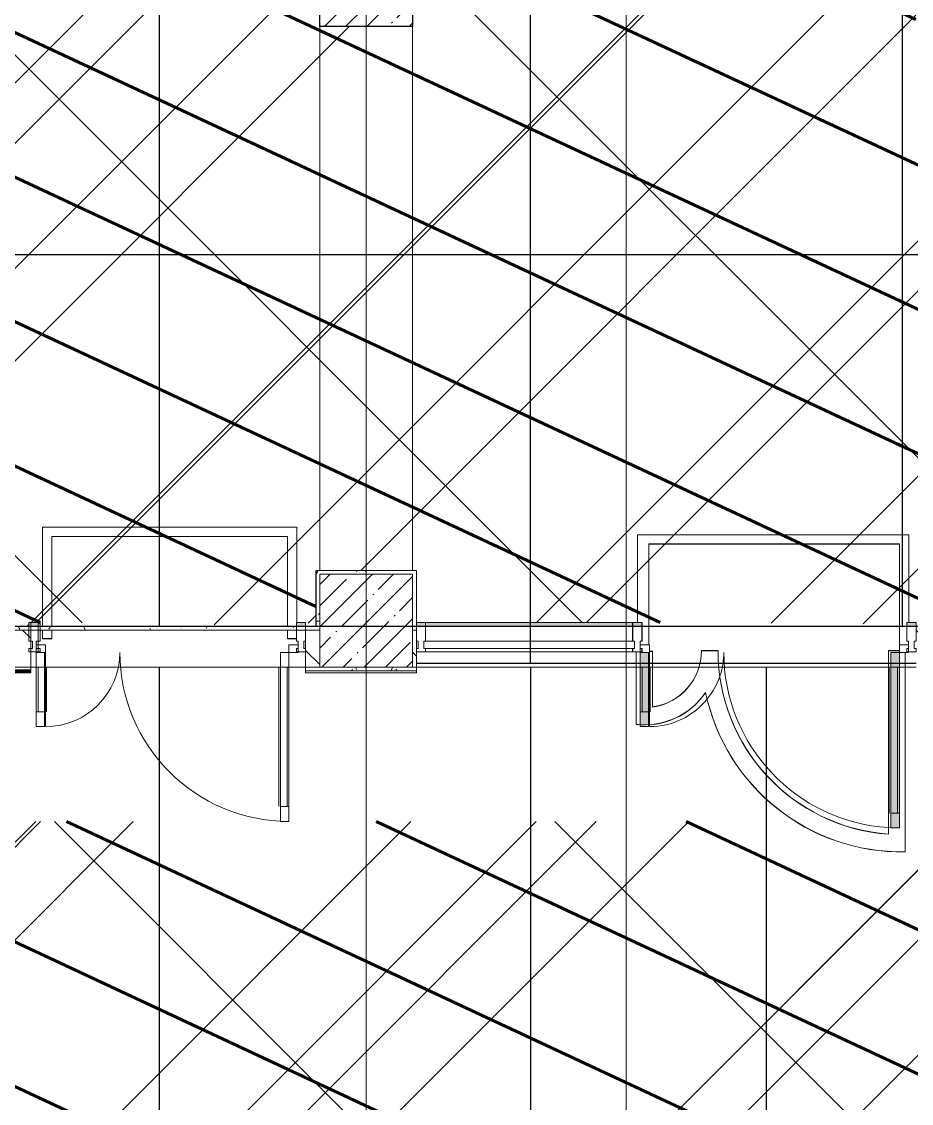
# Model space of a CAD drawing. Header units: millimetres. Extents: x -164500 to 426394, y -51911 to 102118.
# Drawn here: x 217477 to 222267, y 9351 to 15174 of the extents above; entities that cross this region are included whole.
import ezdxf

# ---------------------------------------------------------------- set-up
doc = ezdxf.new("R2010")
doc.units = ezdxf.units.MM
doc.linetypes.add('Осевая', pattern=[6350, 1270, -952.5, 3175, -952.5])
for name, color, linetype, lineweight in [('0) шлифовка', 5, 'Continuous', 60), ('1.4) Плинтус ПЛ-4', 6, 'Continuous', 60), ('5.3) Л-7 Линолеум 4 вып', 230, 'Continuous', 30), ('5.3) Линолем обрезка', 100, 'Continuous', 30), ('7.5) НЗ Линолеум Темпо ПЛЮС', 134, 'Continuous', 30), ('A-DETL-GENF', 7, 'Continuous', 9), ('A-FLOR', 7, 'Continuous', 9), ('A-GLAZ-CURT', 7, 'Continuous', 9), ('A-GLAZ-CURT-2', 7, 'Continuous', 20), ('A-GLAZ-CWMG', 7, 'Continuous', 9), ('A-GLAZ-CWMG-1', 7, 'Continuous', 20), ('A-WALL', 7, 'Continuous', 5), ('I-WALL', 7, 'Continuous', 5), ('S-COLS', 7, 'Continuous', 9), ('S-COLS-1', 7, 'Continuous', 5), ('Оси', 7, 'Continuous', 9), ('Оси-2', 7, 'Осевая', 9)]:
    doc.layers.add(name, color=color, linetype=linetype, lineweight=lineweight)
doc.layers.add('2) защита вин плитк', color=6, linetype='Continuous')
doc.layers.add('3.2.3) П-13.2', color=6, linetype='Continuous')
doc.layers.add('A-AREA-PATT-2', color=7, linetype='Continuous', lineweight=5, true_color=0xcde0ef, transparency=1)
doc.layers.add('A-FLOR-PATT-1', color=7, linetype='Continuous', lineweight=9, true_color=0xeef6ff, transparency=0.5)
for name, color, linetype, lineweight, true_color in [('A-DOOR-1', 7, 'Continuous', 5, 0xc0c0c0), ('A-DOOR-4', 7, 'Continuous', 5, 0xd7dbdf), ('A-WALL-1', 9, 'Continuous', 5, 0x808080), ('A-WALL-FNSH-1', 9, 'Continuous', 5, 0x808080)]:
    doc.layers.add(name, color=color, linetype=linetype, lineweight=lineweight, true_color=true_color)
pattern_1 = [(0, (148772.123, -0.94), (243.84, 60.96), [20.117, -162.763, 20.117, -162.763, -975.36]), (0, (148772.123, -0.94), (243.84, 60.96), [-365.76, 20.117, -345.643, 20.117, -162.763, -426.72]), (0, (148772.123, -0.94), (243.84, 60.96), [-914.4, 20.117, -101.803, 20.117, -284.683]), (120, (148863.563, 29.54), (-174.71291, 180.691634), [20.117, -162.763, 20.117, -162.763, -975.36]), (120, (148863.563, 29.54), (-174.71291, 180.691634), [-365.76, 20.117, -345.643, 20.117, -162.763, -426.72]), (120, (148863.563, 29.54), (-174.71291, 180.691634), [-914.4, 20.117, -101.803, 20.117, -284.683]), (240, (148894.043, 151.46), (-69.12709, -241.651634), [20.117, -162.763, 20.117, -162.763, -975.36]), (240, (148894.043, 151.46), (-69.12709, -241.651634), [-365.76, 20.117, -345.643, 20.117, -162.763, -426.72]), (240, (148894.043, 151.46), (-69.12709, -241.651634), [-914.4, 20.117, -101.803, 20.117, -284.683])]

# ---------------------------------------------------------------- blocks, each defined once
blk = doc.blocks.new('BSC_Колонна _Прямоугольная - 500х500-V359-Объем проектирования 2 этажа')
at = {"layer": 'S-COLS-1'}
h = blk.add_hatch(dxfattribs=at)
h.set_pattern_fill('FP_109', color=256, style=0, pattern_type=2)
h.set_pattern_definition([(45, (-70560, -15400), (-114.04925, 114.04925), []), (45, (-70445.95, -15400), (-114.04925, 114.04925), [201.613, -40.323, 6.706, -33.617])])
h.paths.add_polyline_path([(-250, -250), (250, -250), (250, 250), (-250, 250)])
for p, q in [((250, 250), (-250, 250)), ((-250, 250), (-250, -250)), ((250, -250), (250, 250)), ((-250, -250), (250, -250))]:
    blk.add_line(p, q, dxfattribs=at)
blk = doc.blocks.new('Прямоугольный импост - Импост структурный с накладкой - 160мм Темный-33326475-Объем проектирования 2 этажа')
at = {"layer": 'A-GLAZ-CWMG-1'}
for p, q in [((-50, 40), (-50, 140)), ((-50, 140), (0, 140)), ((0, 140), (0, 40)), ((-40, 40), (-50, 40)), ((-50, -17), (-50, 0)), ((-50, 0), (-40, 0)), ((-40, 0), (-40, 40)), ((-10, 40), (-10, 0)), ((0, 40), (-10, 40)), ((-10, 0), (0, 0)), ((0, 0), (0, -17)), ((0, -17), (-50, -17))]:
    blk.add_line(p, q, dxfattribs=at)
blk = doc.blocks.new('Прямоугольный импост - Импост структурный с накладкой - 160мм Темный-33326241-Объем проектирования 2 этажа')
at = {"layer": 'A-GLAZ-CWMG-1'}
for p, q in [((-25, 40), (-25, 140)), ((-25, 140), (25, 140)), ((25, 140), (25, 40)), ((-15, 40), (-25, 40)), ((-25, -17), (-25, 0)), ((-25, 0), (-15, 0)), ((-15, 0), (-15, 40)), ((15, 40), (15, 0)), ((25, 40), (15, 40)), ((15, 0), (25, 0)), ((25, 0), (25, -17)), ((25, -17), (-25, -17))]:
    blk.add_line(p, q, dxfattribs=at)
blk = doc.blocks.new('Прямоугольный импост - Импост структурный с накладкой - 160мм Темный-33326242-Объем проектирования 2 этажа')
at = {"layer": 'A-GLAZ-CWMG-1'}
for p, q in [((0, 140), (-50, 140)), ((-50, 140), (-50, 40)), ((0, 40), (0, 140)), ((-50, 40), (-40, 40)), ((-40, 0), (-50, 0)), ((-50, 0), (-50, -17)), ((-40, 40), (-40, 0)), ((-10, 0), (-10, 40)), ((-10, 40), (0, 40)), ((0, 0), (-10, 0)), ((0, -17), (0, 0)), ((-50, -17), (0, -17))]:
    blk.add_line(p, q, dxfattribs=at)
blk = doc.blocks.new('Прямоугольный импост - Импост структурный с накладкой - 160мм Темный-33326237-Объем проектирования 2 этажа')
at = {"layer": 'A-GLAZ-CWMG-1'}
for p, q in [((-50, 40), (-50, 140)), ((-50, 140), (0, 140)), ((0, 140), (0, 40)), ((-40, 40), (-50, 40)), ((-50, -17), (-50, 0)), ((-50, 0), (-40, 0)), ((-40, 0), (-40, 40)), ((-10, 40), (-10, 0)), ((0, 40), (-10, 40)), ((-10, 0), (0, 0)), ((0, 0), (0, -17)), ((0, -17), (-50, -17))]:
    blk.add_line(p, q, dxfattribs=at)
blk = doc.blocks.new('Системная панель - Стекло - 40мм-32468815-Объем проектирования 2 этажа')
at = {"layer": 'A-GLAZ-CURT-2'}
for p, q in [((567, 0), (-567, 0)), ((-567, 0), (-567, -40)), ((567, -40), (567, 0)), ((-567, -40), (567, -40))]:
    blk.add_line(p, q, dxfattribs=at)
blk = doc.blocks.new('Прямоугольный импост - Импост структурный с накладкой - 160мм Темный-33326239-Объем проектирования 2 этажа')
at = {"layer": 'A-GLAZ-CWMG-1'}
for p, q in [((-25, 40), (-25, 140)), ((-25, 140), (25, 140)), ((25, 140), (25, 40)), ((-15, 40), (-25, 40)), ((-25, -17), (-25, 0)), ((-25, 0), (-15, 0)), ((-15, 0), (-15, 40)), ((15, 40), (15, 0)), ((25, 40), (15, 40)), ((15, 0), (25, 0)), ((25, 0), (25, -17)), ((25, -17), (-25, -17))]:
    blk.add_line(p, q, dxfattribs=at)
blk = doc.blocks.new('Прямоугольный импост - Импост структурный с накладкой - 160мм Темный-V503-Объем проектирования 2 этажа')
at = {"layer": 'A-GLAZ-CWMG-1'}
for p, q in [((0, 140), (-50, 140)), ((-50, 140), (-50, 40)), ((0, 40), (0, 140)), ((-50, 40), (-40, 40)), ((-40, 0), (-50, 0)), ((-50, 0), (-50, -17)), ((-40, 40), (-40, 0)), ((-10, 0), (-10, 40)), ((-10, 40), (0, 40)), ((0, 0), (-10, 0)), ((0, -17), (0, 0)), ((-50, -17), (0, -17))]:
    blk.add_line(p, q, dxfattribs=at)
blk = doc.blocks.new('Прямоугольный импост - Импост структурный с накладкой - 160мм Темный-32468813-Объем проектирования 2 этажа')
at = {"layer": 'A-GLAZ-CWMG'}
for p, q in [((70880, 11940), (71994, 11940)), ((70880, 11783), (71994, 11783))]:
    blk.add_line(p, q, dxfattribs=at)
blk = doc.blocks.new('Прямоугольный импост - Импост структурный с накладкой - 160мм Темный-V504-Объем проектирования 2 этажа')
at = {"layer": 'A-GLAZ-CWMG-1'}
for p, q in [((-25, 40), (-25, 140)), ((-25, 140), (25, 140)), ((25, 140), (25, 40)), ((-15, 40), (-25, 40)), ((-25, -17), (-25, 0)), ((-25, 0), (-15, 0)), ((-15, 0), (-15, 40)), ((15, 40), (15, 0)), ((25, 40), (15, 40)), ((15, 0), (25, 0)), ((25, 0), (25, -17)), ((25, -17), (-25, -17))]:
    blk.add_line(p, q, dxfattribs=at)
blk = doc.blocks.new('*U1717')
at = {"layer": '5.3) Линолем обрезка'}
blk.add_lwpolyline([(-10250, 0), (10250, 0)], dxfattribs=at)
blk = doc.blocks.new('*U1718')
at = {"layer": '5.3) Линолем обрезка', "color": 0, "linetype": 'ByBlock', "lineweight": -2, "transparency": 16777216}
for p in [(0, 2000), (0, 0)]:
    blk.add_blockref('*U1717', p, dxfattribs=at)

msp = doc.modelspace()

# ---------------------------------------------------------------- hatches: boundary and pattern name
at = {"layer": '0) шлифовка', "true_color": 0x2776bb}
h = msp.add_hatch(dxfattribs=at)
h.set_pattern_fill('ANSI31', color=152, scale=222, angle=110)
h.set_pattern_definition([(155, (205553.1, 26879), (-297.882, -638.811), [])])
h.paths.add_polyline_path([(233231.123, 18579), (228952.123, 18579), (215553.123, 18579), (215553.123, 16625), (215553.123, 13621), (217438.123, 13621), (217438.123, 11921), (217516.123, 11921), (217516.123, 11940), (217566.123, 11940), (217576.123, 11940), (218956.123, 11922.343), (218956.123, 11940), (219006.123, 11940), (219061.123, 11921), (219061.123, 12221), (219603.123, 12221), (219603.123, 11940), (219652.123, 11940), (220766.123, 11940), (220817.123, 11940), (222242.123, 11932.069), (222242.123, 11940), (222292.123, 11940), (224231.123, 11921), (224231.123, 15129), (222291.123, 15129), (222291.123, 15671), (224796.933, 15671), (231771.123, 15671), (231771.123, 16151), (233231.123, 16151), (233231.123, 17270)])
h.paths.add_polyline_path([(219081.123, 15651), (219583.123, 15651), (219583.123, 15149), (219081.123, 15149)], flags=16)
h = msp.add_hatch(dxfattribs=at)
h.set_pattern_fill('ANSI31', color=152, scale=222, angle=110)
h.set_pattern_definition([(155, (148903.1, 14959), (-297.8825, -638.811), [])])
h.paths.add_polyline_path([(224231.123, 10682.29), (223453.123, 10682.29), (223453.123, 10722.29), (224231.123, 10722.29), (224231.123, 10879), (222787.313, 10879), (222787.313, 10868.5), (222281.123, 10868.5), (222202.123, 10868.5), (222202.123, 10835), (222157.123, 10835), (222157.123, 10868.5), (215723.623, 10868.5), (215563.123, 10868.5), (215068.123, 10868.5), (210711.123, 10879), (210711.123, 10900), (210722.91, 11349), (210153.123, 11349), (210153.123, 10879), (210152.123, 10879), (210132.123, 10879), (207912.123, 10879), (196011.836, 10879), (196011.836, 10900), (193553.836, 10900), (193553.836, 10879), (191173.123, 10879), (191173.123, 10209), (187533.123, 10209), (187533.123, 10130), (187533.123, 7921), (188333.123, 7921), (188403.123, 7921), (188403.123, 8725), (188443.123, 8725), (188443.123, 7921), (189658.123, 7921), (189658.123, 8230), (189698.123, 8230), (189698.123, 7921), (197272.123, 7921), (197272.123, 8725), (197312.123, 8725), (197312.123, 7921), (198527.123, 7921), (198527.123, 8230), (198567.123, 8230), (198567.123, 7921), (206273.123, 7921), (206273.123, 8725), (206313.123, 8725), (206313.123, 7921), (207528.123, 7921), (207528.123, 8230), (207568.123, 8230), (207568.123, 7921), (214052.123, 7921), (214727.123, 7921), (220852.123, 7921), (221077.123, 7921), (223501.123, 7921), (223501.123, 8301), (224231.123, 8301), (224231.123, 9352.29), (224231.123, 9422.29), (223953.123, 9422.29), (223953.123, 9462.29), (224231.123, 9462.29)])
at = {"layer": '2) защита вин плитк'}
h = msp.add_hatch(dxfattribs=at)
h.set_pattern_fill('ANSI31', color=256, scale=600)
h.set_pattern_definition([(45, (205553.1, 26879), (-1347.04, 1347.04), [])])
h.paths.add_polyline_path([(233231.123, 18579), (228952.123, 18579), (215553.123, 18579), (215553.123, 16625), (215553.123, 13621), (217438.123, 13621), (217438.123, 11921), (217516.123, 11921), (217516.123, 11940), (217566.123, 11940), (217576.123, 11940), (218956.123, 11922.343), (218956.123, 11940), (219006.123, 11940), (219061.123, 11921), (219061.123, 12221), (219603.123, 12221), (219603.123, 11940), (219652.123, 11940), (220766.123, 11940), (220817.123, 11940), (222242.123, 11932.069), (222242.123, 11940), (222292.123, 11940), (224231.123, 11921), (224231.123, 15129), (222291.123, 15129), (222291.123, 15671), (224796.933, 15671), (231771.123, 15671), (231771.123, 16151), (233231.123, 16151), (233231.123, 17270)])
h.paths.add_polyline_path([(219081.123, 15651), (219583.123, 15651), (219583.123, 15149), (219081.123, 15149)], flags=16)
h = msp.add_hatch(dxfattribs=at)
h.set_pattern_fill('ANSI31', color=256, scale=600)
h.set_pattern_definition([(45, (148903.1, 14959), (-1347.04, 1347.04), [])])
h.paths.add_polyline_path([(224231.123, 10682.29), (223453.123, 10682.29), (223453.123, 10722.29), (224231.123, 10722.29), (224231.123, 10879), (222787.313, 10879), (222787.313, 10868.5), (222281.123, 10868.5), (222202.123, 10868.5), (222202.123, 10835), (222157.123, 10835), (222157.123, 10868.5), (215723.623, 10868.5), (215563.123, 10868.5), (215068.123, 10868.5), (210711.123, 10879), (210711.123, 10900), (210722.91, 11349), (210153.123, 11349), (210153.123, 10879), (210152.123, 10879), (210132.123, 10879), (207912.123, 10879), (196011.836, 10879), (196011.836, 10900), (193553.836, 10900), (193553.836, 10879), (191173.123, 10879), (191173.123, 10209), (187533.123, 10209), (187533.123, 10130), (187533.123, 7921), (188333.123, 7921), (188403.123, 7921), (188403.123, 8725), (188443.123, 8725), (188443.123, 7921), (189658.123, 7921), (189658.123, 8230), (189698.123, 8230), (189698.123, 7921), (197272.123, 7921), (197272.123, 8725), (197312.123, 8725), (197312.123, 7921), (198527.123, 7921), (198527.123, 8230), (198567.123, 8230), (198567.123, 7921), (206273.123, 7921), (206273.123, 8725), (206313.123, 8725), (206313.123, 7921), (207528.123, 7921), (207528.123, 8230), (207568.123, 8230), (207568.123, 7921), (214052.123, 7921), (214727.123, 7921), (220852.123, 7921), (221077.123, 7921), (223501.123, 7921), (223501.123, 8301), (224231.123, 8301), (224231.123, 9352.29), (224231.123, 9422.29), (223953.123, 9422.29), (223953.123, 9462.29), (224231.123, 9462.29)])
at = {"layer": '3.2.3) П-13.2'}
h = msp.add_hatch(dxfattribs=at)
h.set_pattern_fill('ANSI32', color=256, scale=222)
h.set_pattern_definition([(45, (205553.1, 26879), (-1495.21, 1495.21), []), (45, (206550, 26879), (-1495.21, 1495.21), [])])
h.paths.add_polyline_path([(233231.123, 18579), (228952.123, 18579), (215553.123, 18579), (215553.123, 16625), (215553.123, 13621), (217438.123, 13621), (217438.123, 11921), (217516.123, 11921), (217516.123, 11940), (217566.123, 11940), (217576.123, 11940), (218956.123, 11922.343), (218956.123, 11940), (219006.123, 11940), (219061.123, 11921), (219061.123, 12221), (219603.123, 12221), (219603.123, 11940), (219652.123, 11940), (220766.123, 11940), (220817.123, 11940), (222242.123, 11932.069), (222242.123, 11940), (222292.123, 11940), (224231.123, 11921), (224231.123, 15129), (222291.123, 15129), (222291.123, 15671), (224796.933, 15671), (231771.123, 15671), (231771.123, 16151), (233231.123, 16151), (233231.123, 17270)])
h.paths.add_polyline_path([(219081.123, 15651), (219583.123, 15651), (219583.123, 15149), (219081.123, 15149)], flags=16)
h = msp.add_hatch(dxfattribs=at)
h.set_pattern_fill('ANSI32', color=256, scale=222)
h.set_pattern_definition([(45, (148903.1, 14959), (-1495.21, 1495.21), []), (45, (149900, 14959), (-1495.21, 1495.21), [])])
h.paths.add_polyline_path([(224231.123, 10682.29), (223453.123, 10682.29), (223453.123, 10722.29), (224231.123, 10722.29), (224231.123, 10879), (222787.313, 10879), (222787.313, 10868.5), (222281.123, 10868.5), (222202.123, 10868.5), (222202.123, 10835), (222157.123, 10835), (222157.123, 10868.5), (215723.623, 10868.5), (215563.123, 10868.5), (215068.123, 10868.5), (210711.123, 10879), (210711.123, 10900), (210722.91, 11349), (210153.123, 11349), (210153.123, 10879), (210152.123, 10879), (210132.123, 10879), (207912.123, 10879), (196011.836, 10879), (196011.836, 10900), (193553.836, 10900), (193553.836, 10879), (191173.123, 10879), (191173.123, 10209), (187533.123, 10209), (187533.123, 10130), (187533.123, 7921), (188333.123, 7921), (188403.123, 7921), (188403.123, 8725), (188443.123, 8725), (188443.123, 7921), (189658.123, 7921), (189658.123, 8230), (189698.123, 8230), (189698.123, 7921), (197272.123, 7921), (197272.123, 8725), (197312.123, 8725), (197312.123, 7921), (198527.123, 7921), (198527.123, 8230), (198567.123, 8230), (198567.123, 7921), (206273.123, 7921), (206273.123, 8725), (206313.123, 8725), (206313.123, 7921), (207528.123, 7921), (207528.123, 8230), (207568.123, 8230), (207568.123, 7921), (214052.123, 7921), (214727.123, 7921), (220852.123, 7921), (221077.123, 7921), (223501.123, 7921), (223501.123, 8301), (224231.123, 8301), (224231.123, 9352.29), (224231.123, 9422.29), (223953.123, 9422.29), (223953.123, 9462.29), (224231.123, 9462.29)])
at = {"layer": '5.3) Л-7 Линолеум 4 вып'}
h = msp.add_hatch(dxfattribs=at)
h.set_pattern_fill('ANSI37', color=256, scale=600)
h.set_pattern_definition([(45, (205553.1, 26879), (-1347.04, 1347.04), []), (135, (205553.1, 26879), (-1347.04, -1347.04), [])])
h.paths.add_polyline_path([(233231.123, 18579), (228952.123, 18579), (215553.123, 18579), (215553.123, 16625), (215553.123, 13621), (217438.123, 13621), (217438.123, 11921), (217516.123, 11921), (217516.123, 11940), (217566.123, 11940), (217576.123, 11940), (218956.123, 11922.343), (218956.123, 11940), (219006.123, 11940), (219061.123, 11921), (219061.123, 12221), (219603.123, 12221), (219603.123, 11940), (219652.123, 11940), (220766.123, 11940), (220817.123, 11940), (222242.123, 11932.069), (222242.123, 11940), (222292.123, 11940), (224231.123, 11921), (224231.123, 15129), (222291.123, 15129), (222291.123, 15671), (224796.933, 15671), (231771.123, 15671), (231771.123, 16151), (233231.123, 16151), (233231.123, 17270)])
h.paths.add_polyline_path([(219081.123, 15651), (219583.123, 15651), (219583.123, 15149), (219081.123, 15149)], flags=16)
h = msp.add_hatch(dxfattribs=at)
h.set_pattern_fill('ANSI37', color=256, scale=600)
h.set_pattern_definition([(45, (148903.1, 14959), (-1347.04, 1347.04), []), (135, (148903.1, 14959), (-1347.04, -1347.04), [])])
h.paths.add_polyline_path([(224231.123, 10682.29), (223453.123, 10682.29), (223453.123, 10722.29), (224231.123, 10722.29), (224231.123, 10879), (222787.313, 10879), (222787.313, 10868.5), (222281.123, 10868.5), (222202.123, 10868.5), (222202.123, 10835), (222157.123, 10835), (222157.123, 10868.5), (215723.623, 10868.5), (215563.123, 10868.5), (215068.123, 10868.5), (210711.123, 10879), (210711.123, 10900), (210722.91, 11349), (210153.123, 11349), (210153.123, 10879), (210152.123, 10879), (210132.123, 10879), (207912.123, 10879), (196011.836, 10879), (196011.836, 10900), (193553.836, 10900), (193553.836, 10879), (191173.123, 10879), (191173.123, 10209), (187533.123, 10209), (187533.123, 10130), (187533.123, 7921), (188333.123, 7921), (188403.123, 7921), (188403.123, 8725), (188443.123, 8725), (188443.123, 7921), (189658.123, 7921), (189658.123, 8230), (189698.123, 8230), (189698.123, 7921), (197272.123, 7921), (197272.123, 8725), (197312.123, 8725), (197312.123, 7921), (198527.123, 7921), (198527.123, 8230), (198567.123, 8230), (198567.123, 7921), (206273.123, 7921), (206273.123, 8725), (206313.123, 8725), (206313.123, 7921), (207528.123, 7921), (207528.123, 8230), (207568.123, 8230), (207568.123, 7921), (214052.123, 7921), (214727.123, 7921), (220852.123, 7921), (221077.123, 7921), (223501.123, 7921), (223501.123, 8301), (224231.123, 8301), (224231.123, 9352.29), (224231.123, 9422.29), (223953.123, 9422.29), (223953.123, 9462.29), (224231.123, 9462.29)])
at = {"layer": '7.5) НЗ Линолеум Темпо ПЛЮС'}
h = msp.add_hatch(dxfattribs=at)
h.set_pattern_fill('ANSI31', color=256, scale=333)
h.set_pattern_definition([(45, (205553.1, 26879), (-747.606, 747.606), [])])
h.paths.add_polyline_path([(233231.123, 18579), (228952.123, 18579), (215553.123, 18579), (215553.123, 16625), (215553.123, 13621), (217438.123, 13621), (217438.123, 11921), (217516.123, 11921), (217516.123, 11940), (217566.123, 11940), (217576.123, 11940), (218956.123, 11922.343), (218956.123, 11940), (219006.123, 11940), (219061.123, 11921), (219061.123, 12221), (219603.123, 12221), (219603.123, 11940), (219652.123, 11940), (220766.123, 11940), (220817.123, 11940), (222242.123, 11932.069), (222242.123, 11940), (222292.123, 11940), (224231.123, 11921), (224231.123, 15129), (222291.123, 15129), (222291.123, 15671), (224796.933, 15671), (231771.123, 15671), (231771.123, 16151), (233231.123, 16151), (233231.123, 17270)])
h.paths.add_polyline_path([(219081.123, 15651), (219583.123, 15651), (219583.123, 15149), (219081.123, 15149)], flags=16)
h = msp.add_hatch(dxfattribs=at)
h.set_pattern_fill('ANSI31', color=256, scale=333)
h.set_pattern_definition([(45, (148903.1, 14959), (-747.606, 747.606), [])])
h.paths.add_polyline_path([(224231.123, 10682.29), (223453.123, 10682.29), (223453.123, 10722.29), (224231.123, 10722.29), (224231.123, 10879), (222787.313, 10879), (222787.313, 10868.5), (222281.123, 10868.5), (222202.123, 10868.5), (222202.123, 10835), (222157.123, 10835), (222157.123, 10868.5), (215723.623, 10868.5), (215563.123, 10868.5), (215068.123, 10868.5), (210711.123, 10879), (210711.123, 10900), (210722.91, 11349), (210153.123, 11349), (210153.123, 10879), (210152.123, 10879), (210132.123, 10879), (207912.123, 10879), (196011.836, 10879), (196011.836, 10900), (193553.836, 10900), (193553.836, 10879), (191173.123, 10879), (191173.123, 10209), (187533.123, 10209), (187533.123, 10130), (187533.123, 7921), (188333.123, 7921), (188403.123, 7921), (188403.123, 8725), (188443.123, 8725), (188443.123, 7921), (189658.123, 7921), (189658.123, 8230), (189698.123, 8230), (189698.123, 7921), (197272.123, 7921), (197272.123, 8725), (197312.123, 8725), (197312.123, 7921), (198527.123, 7921), (198527.123, 8230), (198567.123, 8230), (198567.123, 7921), (206273.123, 7921), (206273.123, 8725), (206313.123, 8725), (206313.123, 7921), (207528.123, 7921), (207528.123, 8230), (207568.123, 8230), (207568.123, 7921), (214052.123, 7921), (214727.123, 7921), (220852.123, 7921), (221077.123, 7921), (223501.123, 7921), (223501.123, 8301), (224231.123, 8301), (224231.123, 9352.29), (224231.123, 9422.29), (223953.123, 9422.29), (223953.123, 9462.29), (224231.123, 9462.29)])
at = {"layer": 'A-AREA-PATT-2'}
h = msp.add_hatch(color=256, dxfattribs=at)
h.paths.add_polyline_path([(220768.073, 11919.558), (220817.123, 11919.558), (220816.123, 11939.058), (219602.623, 11939.058), (219604.073, 11919.558), (220767.123, 11919.558)])
h.paths.add_polyline_path([(222252.636, 11919.558), (222292.123, 11919.558), (222292.123, 11939.058), (222242.123, 11939.058), (222244.073, 11919.558)])
h.paths.add_polyline_path([(217526.123, 11919.558), (217576.123, 11919.558), (217576.123, 11939.058), (217516.123, 11939.058), (217518.073, 11919.558)])
h.paths.add_polyline_path([(218956.123, 11919.558), (219006.123, 11919.558), (219006.123, 11939.058), (218956.123, 11939.058)])
at = {"layer": 'A-FLOR-PATT-1'}
h = msp.add_hatch(color=256, dxfattribs=at)
h.paths.add_polyline_path([(222202.123, 10834.058), (222202.123, 11779.058), (222157.123, 11779.058), (222157.123, 10834.058)])
h.paths.add_polyline_path([(220846.377, 11388.627), (220852.123, 11391.112), (220852.123, 11779.058), (220807.123, 11779.058), (220807.123, 11390.205)])
at = {"layer": 'I-WALL'}
h = msp.add_hatch(dxfattribs=at)
h.set_pattern_fill('FP_191', color=256, style=0, pattern_type=2)
h.set_pattern_definition(pattern_1)
h.paths.add_polyline_path([(219082.123, 11919.058), (219082.123, 12219.058), (219062.123, 12219.058), (219062.123, 11920.058)])
h = msp.add_hatch(dxfattribs=at)
h.set_pattern_fill('FP_191', color=256, style=0, pattern_type=2)
h.set_pattern_definition(pattern_1)
h.paths.add_polyline_path([(219582.123, 12199.058), (219602.123, 12199.058), (219600.632, 12219.058), (219082.123, 12219.058), (219082.123, 12199.058)])
h = msp.add_hatch(dxfattribs=at)
h.set_pattern_fill('FP_191', color=256, style=0, pattern_type=2)
h.set_pattern_definition(pattern_1)
h.paths.add_polyline_path([(217437.123, 11899.058), (217519.984, 11900.454), (217516.123, 11919.058), (217438.123, 11919.058)])
h.paths.add_polyline_path([(219082.123, 11899.058), (219082.123, 11919.058), (217526.123, 11919.058), (217526.123, 11899.058), (218989.439, 11899.058)])
h = msp.add_hatch(dxfattribs=at)
h.set_pattern_fill('FP_23', color=256, style=0, pattern_type=2)
h.set_pattern_definition([(135, (148772.12, -0.94), (-141.42136, -141.42136), [])])
h.paths.add_polyline_path([(217437.123, 11699.058), (217526.123, 11699.058), (217526.123, 11899.058), (217437.123, 11899.058), (217437.123, 11702.208)])
h.paths.add_polyline_path([(219082.123, 11699.058), (219082.123, 11899.058), (219006.123, 11899.058), (219006.123, 11699.058)])
h.paths.add_polyline_path([(219582.123, 11699.058), (219602.123, 11699.058), (219602.123, 11899.058), (219582.123, 11899.058), (219582.123, 11719.058)])
h.paths.add_polyline_path([(224252.123, 11699.058), (224252.123, 11899.058), (222292.123, 11897.74), (222292.123, 11699.058), (223522.123, 11699.058)])
h = msp.add_hatch(dxfattribs=at)
h.set_pattern_fill('FP_191', color=256, style=0, pattern_type=2)
h.set_pattern_definition(pattern_1)
h.paths.add_polyline_path([(219582.123, 11679.058), (219602.123, 11679.058), (219602.123, 11699.058), (219006.123, 11699.058), (219006.123, 11679.058), (219082.123, 11679.058)])
h.paths.add_polyline_path([(216098.502, 11679.058), (217526.123, 11679.058), (217526.123, 11699.058), (215532.123, 11699.058), (215532.123, 11679.058), (215849.154, 11679.058)])
at = {"layer": 'S-COLS-1'}
h = msp.add_hatch(dxfattribs=at)
h.set_pattern_fill('FP_1', color=256, style=0, pattern_type=2)
h.set_pattern_definition([(45, (148772.12, -0.94), (-114.04925, 114.04925), []), (45, (148886.17, -0.94), (-114.04925, 114.04925), [201.612, -40.322, 6.706, -33.617])])
h.paths.add_polyline_path([(219082.123, 11699.058), (219582.123, 11699.058), (219582.123, 12199.058), (219082.124, 12199.058), (219082.123, 11719.058)])

# ---------------------------------------------------------------- linework, layer by layer
at = {"layer": '1.4) Плинтус ПЛ-4'}
msp.add_line((215552.123, 11679.058), (217526.123, 11679.058), dxfattribs=at)
at = {"layer": '7.5) НЗ Линолеум Темпо ПЛЮС'}
for points in [[(218216.931, 18577.059), (218216.931, 11919.058)], [(220216.931, 11719), (220216.931, 18577.059)], [(222216.931, 18577.059), (222216.931, 11919.058)], [(218216.931, 11698.058), (218216.931, 7919.059)], [(220216.931, 11698.058), (220216.931, 7919.059)], [(221484.931, 11698.058), (221484.931, 7919.059)]]:
    msp.add_lwpolyline(points, dxfattribs=at)
at = {"layer": 'A-DETL-GENF'}
for p, q in [((217556.123, 11379.058), (217556.123, 11779.058)), ((217556.123, 11779.058), (217556.123, 11379.058)), ((217601.123, 11379.058), (217601.123, 11779.058)), ((217601.123, 11379.058), (217601.123, 11779.058)), ((218871.123, 11779.058), (218916.123, 11779.058)), ((218871.123, 10869.058), (218871.123, 11779.058)), ((218871.123, 11779.058), (218871.123, 10869.058)), ((218916.123, 11779.058), (218871.123, 11779.058)), ((218916.123, 10869.058), (218916.123, 11779.058)), ((218916.123, 10869.058), (218916.123, 11779.058)), ((220807.123, 11390.205), (220807.123, 11779.058)), ((220807.123, 11779.058), (220807.123, 11390.205)), ((220852.123, 11389.3), (220852.123, 11779.058)), ((220852.123, 11389.3), (220852.123, 11779.058)), ((222157.123, 11779.058), (222202.123, 11779.058)), ((222157.123, 10834.058), (222157.123, 11779.058)), ((222157.123, 11779.058), (222157.123, 10834.058)), ((222202.123, 11779.058), (222157.123, 11779.058)), ((222202.123, 10834.058), (222202.123, 11779.058)), ((222202.123, 10834.058), (222202.123, 11779.058)), ((217556.123, 11699.058), (217601.123, 11699.058)), ((217566.123, 11459.058), (217566.123, 11699.058)), ((217610.123, 11459.058), (217610.123, 11699.058)), ((218862.123, 10949.058), (218862.123, 11699.058)), ((218916.123, 11699.058), (218871.123, 11699.058)), ((218906.123, 10949.058), (218906.123, 11699.058)), ((220807.123, 11699.058), (220852.123, 11699.058)), ((220817.123, 11459.058), (220817.123, 11699.058)), ((220861.123, 11459.058), (220861.123, 11699.058)), ((222148.123, 10914.058), (222148.123, 11699.058)), ((222202.123, 11699.058), (222157.123, 11699.058)), ((222192.123, 10914.058), (222192.123, 11699.058)), ((217556.123, 11459.058), (217601.123, 11459.058)), ((220807.123, 11459.058), (220849.942, 11459.058)), ((217556.123, 11379.058), (217601.123, 11379.058)), ((217556.123, 11379.058), (217601.123, 11379.058)), ((220807.123, 11379.058), (220807.123, 11390.205)), ((220807.123, 11390.205), (220807.123, 11379.058)), ((220807.123, 11379.058), (220852.123, 11379.058)), ((220807.123, 11379.058), (220852.123, 11379.058)), ((220852.123, 11379.058), (220852.123, 11389.3)), ((220852.123, 11379.058), (220852.123, 11389.3)), ((218916.123, 10949.058), (218871.123, 10949.058)), ((222202.123, 10914.058), (222157.123, 10914.058)), ((218916.123, 10869.058), (218871.123, 10869.058)), ((218871.123, 10869.058), (218916.123, 10869.058)), ((222202.123, 10834.058), (222157.123, 10834.058)), ((222157.123, 10834.058), (222202.123, 10834.058))]:
    msp.add_line(p, q, dxfattribs=at)
at = {"layer": 'A-DOOR-1'}
for p, q in [((217606.123, 11819.058), (217556.123, 11819.058)), ((217556.123, 11819.058), (217556.123, 11779.058)), ((217556.123, 11779.058), (217606.123, 11779.058)), ((217606.123, 11779.058), (217606.123, 11819.058)), ((217606.123, 11379.058), (217606.123, 11779.058)), ((218966.123, 11819.058), (218916.123, 11819.058)), ((218916.123, 11819.058), (218916.123, 11779.058)), ((218916.123, 10869.058), (218916.123, 11779.058)), ((218916.123, 11779.058), (218966.123, 11779.058)), ((218966.123, 11779.058), (218966.123, 11819.058)), ((220857.123, 11819.058), (220807.123, 11819.058)), ((220807.123, 11819.058), (220807.123, 11779.058)), ((220807.123, 11779.058), (220857.123, 11779.058)), ((220857.123, 11779.058), (220857.123, 11819.058)), ((222252.123, 11819.058), (222202.123, 11819.058)), ((222202.123, 11819.058), (222202.123, 11779.058)), ((222202.123, 11779.058), (222252.123, 11779.058)), ((222252.123, 11779.058), (222252.123, 11819.058)), ((220857.123, 11379.058), (220857.123, 11389.886))]:
    msp.add_line(p, q, dxfattribs=at)
for centre, radius, start, end in [((217606.123, 11779.058), 400, 270, 0), ((218916.123, 11779.058), 910, 180, 270), ((220857.123, 11779.058), 400, 342.090855, 0), ((222202.123, 11779.058), 945, 180, 266.4385381), ((220857.123, 11779.058), 400, 270, 321.4457648)]:
    msp.add_arc(centre, radius, start, end, dxfattribs=at)
at = {"layer": 'A-DOOR-4'}
for p, q in [((220857.123, 11389.886), (220857.123, 11779.058)), ((222202.123, 10834.058), (222202.123, 11779.058))]:
    msp.add_line(p, q, dxfattribs=at)
for centre, radius, start, end in [((220857.123, 11779.058), 400, 321.4457648, 342.090855), ((222202.123, 11779.058), 945, 266.4385381, 270)]:
    msp.add_arc(centre, radius, start, end, dxfattribs=at)
at = {"layer": 'A-FLOR'}
for p, q in [((219082.123, 12220), (219082.123, 15150)), ((219082.123, 15150), (219582.123, 15150)), ((219082.123, 12219.058), (219082.123, 15149.059)), ((219082.123, 15149.059), (219582.123, 15149.059)), ((219582.123, 15150), (219582.123, 12220)), ((219582.123, 15149.059), (219582.123, 12219.058)), ((217588.968, 11920), (217588.968, 12452.952)), ((217588.968, 12452.952), (218958.968, 12452.952)), ((217588.968, 11919.058), (217588.968, 12452.011)), ((217588.968, 12452.011), (218958.968, 12452.011)), ((218908.968, 12402.952), (217638.968, 12402.952)), ((217638.968, 12402.952), (217638.968, 11920)), ((218908.968, 11920), (218908.968, 12402.952)), ((218958.968, 12452.952), (218958.968, 11940)), ((218958.968, 12452.011), (218958.968, 11939.058)), ((220792.829, 11940), (220792.829, 12412.429)), ((220792.829, 12412.429), (222252.636, 12412.429)), ((220792.829, 11939.058), (220792.829, 12411.487)), ((220792.829, 12411.487), (222252.636, 12411.487)), ((222252.636, 12412.429), (222252.636, 11940)), ((222252.636, 12411.487), (222252.636, 11939.058)), ((218908.968, 12402.011), (217638.968, 12402.011)), ((217638.968, 12402.011), (217638.968, 11919.058)), ((218908.968, 11919.058), (218908.968, 12402.011)), ((222202.636, 12362.429), (220852.829, 12362.429)), ((220852.829, 12362.429), (220852.829, 11820)), ((222202.636, 12361.487), (220852.829, 12361.487)), ((220852.829, 12361.487), (220852.829, 11819.058)), ((222202.636, 11820), (222202.636, 12362.429)), ((222202.636, 11819.058), (222202.636, 12361.487)), ((217588.968, 11852.952), (217588.968, 11900)), ((217588.968, 11852.011), (217588.968, 11899.058)), ((217638.968, 11900), (217638.968, 11852.952)), ((217638.968, 11899.058), (217638.968, 11852.011)), ((218908.968, 11852.952), (218908.968, 11900)), ((218908.968, 11852.011), (218908.968, 11899.058)), ((217638.968, 11852.952), (217588.968, 11852.952)), ((217638.968, 11852.011), (217588.968, 11852.011)), ((218956.123, 11852.952), (218908.968, 11852.952)), ((218956.123, 11852.011), (218908.968, 11852.011)), ((220784.574, 11392.053), (220784.574, 11783)), ((220784.574, 11391.112), (220784.574, 11782.058)), ((220857.123, 11785.124), (220874.062, 11785.124)), ((220857.123, 11784.182), (220874.062, 11784.182)), ((220874.062, 11785.124), (220874.062, 11485.071)), ((220874.062, 11784.182), (220874.062, 11484.13)), ((221136.48, 11788.124), (221226.097, 11788.124)), ((221136.48, 11787.182), (221226.097, 11787.182)), ((222143.76, 10800.501), (222143.76, 11788.124)), ((222143.76, 11788.124), (222202.123, 11788.124)), ((222143.76, 10799.56), (222143.76, 11787.182)), ((222143.76, 11787.182), (222202.123, 11787.182)), ((222233.499, 11780), (222233.499, 10705.434)), ((222233.499, 11779.058), (222233.499, 10704.493)), ((219602.123, 11720), (220807.123, 11720)), ((219602.123, 11720), (222292.123, 11720)), ((219602.123, 11719.058), (220807.123, 11719.058)), ((219602.123, 11719.058), (222292.123, 11719.058)), ((219006.123, 11700), (217526.123, 11700)), ((219006.123, 11699.058), (217526.123, 11699.058)), ((222292.123, 11700), (219602.123, 11700)), ((222292.123, 11699.058), (219602.123, 11699.058))]:
    msp.add_line(p, q, dxfattribs=at)
for centre, radius, start, end in [((220830.281, 11788.124), 306.199, 278.2205262, 360), ((220830.281, 11788.124), 306.199, 278.2205262, 360), ((220830.281, 11787.182), 306.199, 278.2205262, 360), ((220830.281, 11787.182), 306.199, 278.2205262, 360), ((222216.386, 11788.124), 990.289, 180, 265.7942454), ((222216.386, 11788.124), 990.289, 180, 265.7942454), ((222216.386, 11787.182), 990.289, 180, 265.7942454), ((222216.386, 11787.182), 990.289, 180, 265.7942454), ((220831.292, 11784.281), 395, 263.2075822, 326.0753697), ((220831.292, 11784.281), 395, 263.2075822, 326.0753697), ((220831.292, 11783.339), 395, 263.2075822, 326.0753697), ((220831.292, 11783.339), 395, 263.2075822, 326.0753697), ((222215.292, 11784.281), 1079, 191.7890963, 270.966851), ((222215.292, 11784.281), 1079, 191.7890963, 270.966851), ((222215.292, 11783.339), 1079, 191.7890963, 270.966851), ((222215.292, 11783.339), 1079, 191.7890963, 270.966851)]:
    msp.add_arc(centre, radius, start, end, dxfattribs=at)
at = {"layer": 'A-WALL'}
for p, q in [((219062.123, 11919.058), (219006.123, 11919.058)), ((219582.123, 11899.058), (219602.123, 11899.058)), ((215532.123, 11699.058), (217526.123, 11699.058))]:
    msp.add_line(p, q, dxfattribs=at)
at = {"layer": 'A-WALL-1'}
for p, q in [((219602.123, 12219.058), (219062.123, 12219.058)), ((219082.123, 11699.058), (219082.123, 12199.058)), ((219082.123, 12199.058), (219582.123, 12199.058)), ((219582.123, 12199.058), (219582.123, 11699.058)), ((219082.123, 11899.058), (215532.123, 11899.058)), ((219006.123, 11919.058), (217417.123, 11919.058)), ((217526.123, 11679.058), (217526.123, 11899.058)), ((219006.123, 11899.058), (219006.123, 11679.058)), ((219062.123, 11920.058), (219062.123, 11919.058)), ((219602.123, 11679.058), (219602.123, 11919.058)), ((219602.123, 11699.058), (219006.123, 11699.058)), ((219006.123, 11679.058), (219602.123, 11679.058))]:
    msp.add_line(p, q, dxfattribs=at)
at = {"layer": 'A-WALL-FNSH-1'}
for p, q in [((219081.123, 15650.059), (219081.123, 15148.059)), ((219583.123, 15148.059), (219583.123, 15650.059)), ((219081.123, 15148.059), (219583.123, 15148.059)), ((219061.123, 12220.058), (219061.123, 11920.058)), ((219603.123, 12220.058), (219061.123, 12220.058)), ((219062.123, 11920.058), (219062.123, 12219.058)), ((219602.123, 12219.058), (219602.123, 11919.058)), ((219603.123, 11919.058), (219603.123, 12220.058)), ((217526.123, 11920.058), (217438.123, 11920.058)), ((217526.123, 11919.058), (217526.123, 11920.058)), ((219006.123, 11920.058), (219006.123, 11919.058)), ((219006.123, 11920.058), (219062.123, 11920.058)), ((219602.123, 11919.058), (219603.123, 11919.058)), ((215563.123, 11668.058), (217526.123, 11668.058)), ((217526.123, 11668.058), (217526.123, 11679.058)), ((219006.123, 11679.058), (219006.123, 11668.058)), ((219006.123, 11668.058), (219602.123, 11668.058)), ((219602.123, 11668.058), (219602.123, 11679.058))]:
    msp.add_line(p, q, dxfattribs=at)
at = {"layer": 'S-COLS'}
for p, q in [((219082.123, 11899.058), (219082.123, 11699.058)), ((219582.123, 11699.058), (219582.123, 11899.058))]:
    msp.add_line(p, q, dxfattribs=at)
at = {"layer": 'S-COLS-1'}
for p, q in [((219582.123, 12199.058), (219082.123, 12199.058)), ((219082.123, 12199.058), (219082.123, 11899.058)), ((219582.123, 11899.058), (219582.123, 12199.058)), ((219082.123, 11699.058), (219582.123, 11699.058))]:
    msp.add_line(p, q, dxfattribs=at)
at = {"layer": 'Оси'}
for points in [[(219332.123, -1907.2), (219332.123, 3092.8), (219332.123, 22397.13), (219332.123, 27397.13)], [(220732.123, -1907.2), (220732.123, 3092.8), (220732.123, 22397.13), (220732.123, 27397.13)]]:
    msp.add_lwpolyline(points, dxfattribs=at)
at = {"layer": 'Оси-2'}
for p, q in [((219332.123, 3093.741), (219332.123, 22398.071)), ((220732.123, 3093.741), (220732.123, 22398.071))]:
    msp.add_line(p, q, dxfattribs=at)

# ---------------------------------------------------------------- block references
at = {"layer": '5.3) Линолем обрезка'}
msp.add_blockref('*U1718', (221923.123, 11920.058), dxfattribs=at)
at = {"layer": 'A-GLAZ-CURT', "rotation": 180}
msp.add_blockref('Системная панель - Стекло - 40мм-32468815-Объем проектирования 2 этажа', (220209.123, 11799.058), dxfattribs=at)
at = {"layer": 'A-GLAZ-CWMG', "extrusion": (0, 0, -1)}
for name, p in [('Прямоугольный импост - Импост структурный с накладкой - 160мм Темный-33326241-Объем проектирования 2 этажа', (-217541.123, 11799.058)), ('Прямоугольный импост - Импост структурный с накладкой - 160мм Темный-33326475-Объем проектирования 2 этажа', (-217526.123, 11799.058)), ('Прямоугольный импост - Импост структурный с накладкой - 160мм Темный-33326237-Объем проектирования 2 этажа', (-219602.123, 11799.058)), ('Прямоугольный импост - Импост структурный с накладкой - 160мм Темный-33326239-Объем проектирования 2 этажа', (-220791.123, 11799.058)), ('Прямоугольный импост - Импост структурный с накладкой - 160мм Темный-V504-Объем проектирования 2 этажа', (-220792.123, 11799.058))]:
    msp.add_blockref(name, p, dxfattribs=at)
at = {"layer": 'A-GLAZ-CWMG'}
for name, p in [('Прямоугольный импост - Импост структурный с накладкой - 160мм Темный-33326242-Объем проектирования 2 этажа', (219006.123, 11799.058)), ('Прямоугольный импост - Импост структурный с накладкой - 160мм Темный-32468813-Объем проектирования 2 этажа', (148772.123, -0.941)), ('Прямоугольный импост - Импост структурный с накладкой - 160мм Темный-V503-Объем проектирования 2 этажа', (222292.123, 11799.058))]:
    msp.add_blockref(name, p, dxfattribs=at)
at = {"layer": 'S-COLS'}
msp.add_blockref('BSC_Колонна _Прямоугольная - 500х500-V359-Объем проектирования 2 этажа', (219332.123, 15399.059), dxfattribs=at)

doc.saveas('drawing.dxf')
